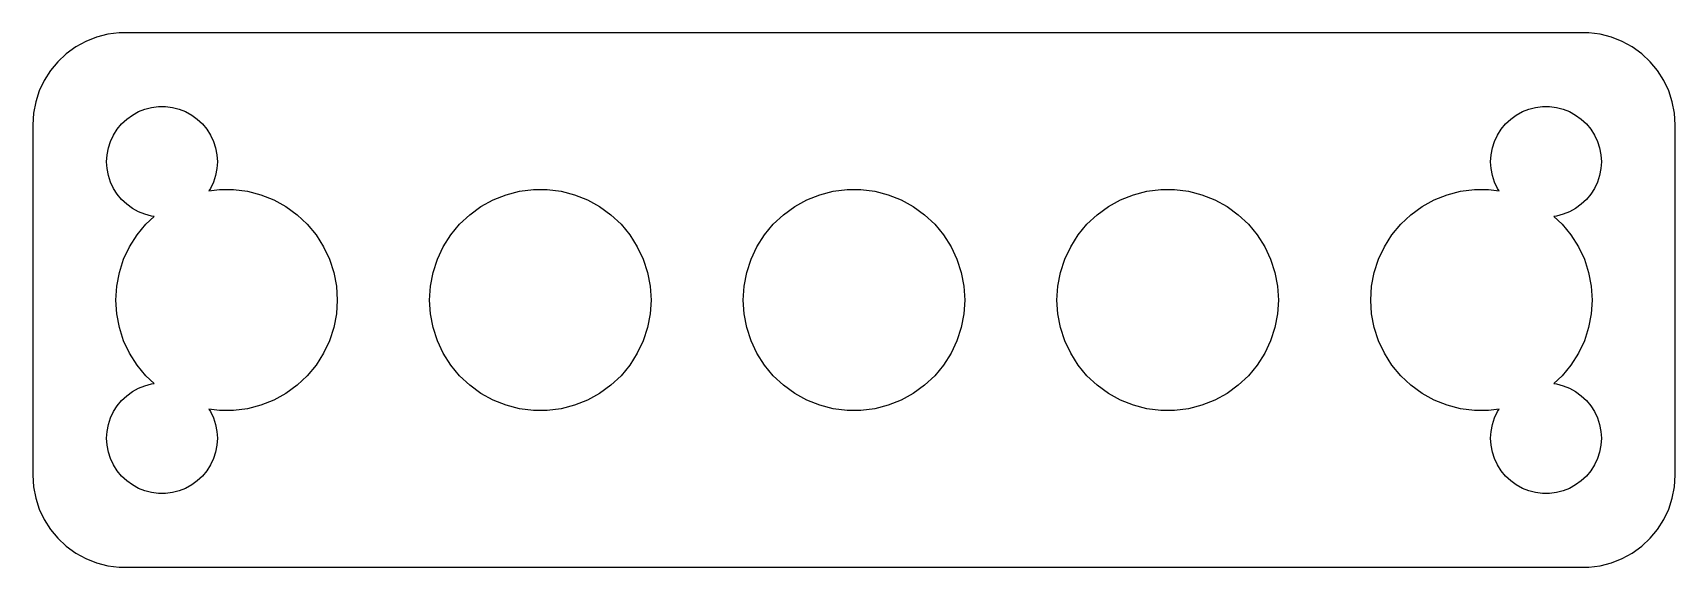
# Model space of a CAD drawing. Header units: metres. Extents: x -44.5 to 44.5, y -14.5 to 14.5.
import ezdxf

# ---------------------------------------------------------------- set-up
doc = ezdxf.new("R2010")
doc.units = ezdxf.units.M

msp = doc.modelspace()

# ---------------------------------------------------------------- linework, layer by layer
for p, q in [((-41.0451, 14.2553), (-41.6289, 14.0241)), ((-40.4369, 14.4114), (-41.0451, 14.2553)), ((-39.8139, 14.4901), (-40.4369, 14.4114)), ((39.8139, 14.4901), (-39.8139, 14.4901)), ((40.4369, 14.4114), (39.8139, 14.4901)), ((41.0451, 14.2553), (40.4369, 14.4114)), ((41.6289, 14.0241), (41.0451, 14.2553)), ((-42.6871, 13.3526), (-43.1448, 12.9227)), ((-42.1791, 13.7216), (-42.6871, 13.3526)), ((-41.6289, 14.0241), (-42.1791, 13.7216)), ((42.1791, 13.7216), (41.6289, 14.0241)), ((42.6871, 13.3526), (42.1791, 13.7216)), ((43.1448, 12.9227), (42.6871, 13.3526)), ((-43.1448, 12.9227), (-43.5451, 12.4389)), ((43.5451, 12.4389), (43.1448, 12.9227)), ((-43.8815, 11.9088), (-44.1489, 11.3406)), ((-43.5451, 12.4389), (-43.8815, 11.9088)), ((43.8815, 11.9088), (43.5451, 12.4389)), ((44.1489, 11.3406), (43.8815, 11.9088)), ((-44.3429, 10.7434), (-44.4606, 10.1267)), ((-44.1489, 11.3406), (-44.3429, 10.7434)), ((44.3429, 10.7434), (44.1489, 11.3406)), ((44.4606, 10.1267), (44.3429, 10.7434)), ((-44.4606, 10.1267), (-44.5, 9.5)), ((-39.6869, 9.55363), (-39.4123, 9.81154)), ((-39.4123, 9.81154), (-39.1075, 10.033)), ((-39.1075, 10.033), (-38.7773, 10.2145)), ((-38.7773, 10.2145), (-38.427, 10.3532)), ((-38.427, 10.3532), (-38.0621, 10.4469)), ((-38.0621, 10.4469), (-37.6884, 10.4941)), ((-37.6884, 10.4941), (-37.3116, 10.4941)), ((-37.3116, 10.4941), (-36.9379, 10.4469)), ((-36.9379, 10.4469), (-36.5729, 10.3532)), ((-36.5729, 10.3532), (-36.2227, 10.2145)), ((-36.2227, 10.2145), (-35.8925, 10.033)), ((-35.8925, 10.033), (-35.5877, 9.81154)), ((-35.5877, 9.81154), (-35.3131, 9.55363)), ((35.3131, 9.55363), (35.5877, 9.81154)), ((35.5877, 9.81154), (35.8925, 10.033)), ((35.8925, 10.033), (36.2227, 10.2145)), ((36.2227, 10.2145), (36.5729, 10.3532)), ((36.5729, 10.3532), (36.9379, 10.4469)), ((36.9379, 10.4469), (37.3116, 10.4941)), ((37.3116, 10.4941), (37.6884, 10.4941)), ((37.6884, 10.4941), (38.0621, 10.4469)), ((38.0621, 10.4469), (38.427, 10.3532)), ((38.427, 10.3532), (38.7773, 10.2145)), ((38.7773, 10.2145), (39.1075, 10.033)), ((39.1075, 10.033), (39.4123, 9.81154)), ((39.4123, 9.81154), (39.6869, 9.55363)), ((44.5, 9.5), (44.4606, 10.1267)), ((-44.5, 9.5), (-44.5, -9.5)), ((-40.2893, 8.60437), (-40.1289, 8.94525)), ((-40.1289, 8.94525), (-39.927, 9.26335)), ((-39.927, 9.26335), (-39.6869, 9.55363)), ((-35.3131, 9.55363), (-35.0729, 9.26335)), ((-35.0729, 9.26335), (-34.8711, 8.94525)), ((-34.8711, 8.94525), (-34.7107, 8.60437)), ((34.7107, 8.60437), (34.8711, 8.94525)), ((34.8711, 8.94525), (35.0729, 9.26335)), ((35.0729, 9.26335), (35.3131, 9.55363)), ((39.6869, 9.55363), (39.927, 9.26335)), ((39.927, 9.26335), (40.1289, 8.94525)), ((40.1289, 8.94525), (40.2893, 8.60437)), ((44.5, -9.5), (44.5, 9.5)), ((-40.4763, 7.87599), (-40.4057, 8.24606)), ((-40.4057, 8.24606), (-40.2893, 8.60437)), ((-34.7107, 8.60437), (-34.5942, 8.24606)), ((-34.5942, 8.24606), (-34.5237, 7.87599)), ((34.5237, 7.87599), (34.5942, 8.24606)), ((34.5942, 8.24606), (34.7107, 8.60437)), ((40.2893, 8.60437), (40.4057, 8.24606)), ((40.4057, 8.24606), (40.4763, 7.87599)), ((-40.5, 7.5), (-40.4763, 7.87599)), ((-40.4763, 7.12399), (-40.5, 7.5)), ((-40.4057, 6.75392), (-40.4763, 7.12399)), ((-34.5237, 7.12399), (-34.5942, 6.75392)), ((-34.5237, 7.87599), (-34.5, 7.5)), ((-34.5, 7.5), (-34.5237, 7.12399)), ((34.5, 7.5), (34.5237, 7.87599)), ((34.5237, 7.12399), (34.5, 7.5)), ((34.5942, 6.75392), (34.5237, 7.12399)), ((40.4763, 7.12399), (40.4057, 6.75392)), ((40.4763, 7.87599), (40.5, 7.5)), ((40.5, 7.5), (40.4763, 7.12399)), ((-40.2893, 6.39561), (-40.4057, 6.75392)), ((-40.1289, 6.05473), (-40.2893, 6.39561)), ((-34.7107, 6.39561), (-34.8711, 6.05473)), ((-34.5942, 6.75392), (-34.7107, 6.39561)), ((34.7107, 6.39561), (34.5942, 6.75392)), ((34.8711, 6.05473), (34.7107, 6.39561)), ((40.2893, 6.39561), (40.1289, 6.05473)), ((40.4057, 6.75392), (40.2893, 6.39561)), ((-39.927, 5.73663), (-40.1289, 6.05473)), ((-39.6869, 5.44635), (-39.927, 5.73663)), ((-39.4123, 5.18845), (-39.6869, 5.44635)), ((-34.8711, 6.05473), (-34.9601, 5.91446)), ((-34.9601, 5.91446), (-34.3767, 5.98816)), ((-34.3767, 5.98816), (-33.6232, 5.98816)), ((-33.6232, 5.98816), (-32.8757, 5.89372)), ((-32.8757, 5.89372), (-32.1459, 5.70633)), ((-32.1459, 5.70633), (-31.4453, 5.42896)), ((-31.4453, 5.42896), (-30.785, 5.06596)), ((-20.215, 5.06596), (-19.5547, 5.42896)), ((-19.5547, 5.42896), (-18.8541, 5.70633)), ((-18.8541, 5.70633), (-18.1243, 5.89372)), ((-18.1243, 5.89372), (-17.3767, 5.98816)), ((-17.3767, 5.98816), (-16.6232, 5.98816)), ((-16.6232, 5.98816), (-15.8757, 5.89372)), ((-15.8757, 5.89372), (-15.1459, 5.70633)), ((-15.1459, 5.70633), (-14.4453, 5.42896)), ((-14.4453, 5.42896), (-13.785, 5.06596)), ((-3.21495, 5.06596), (-2.55467, 5.42896)), ((-2.55467, 5.42896), (-1.8541, 5.70633)), ((-1.8541, 5.70633), (-1.12428, 5.89372)), ((-1.12428, 5.89372), (-0.37674, 5.98816)), ((-0.37674, 5.98816), (0.37674, 5.98816)), ((0.37674, 5.98816), (1.12428, 5.89372)), ((1.12428, 5.89372), (1.8541, 5.70633)), ((1.8541, 5.70633), (2.55467, 5.42896)), ((2.55467, 5.42896), (3.21495, 5.06596)), ((13.785, 5.06596), (14.4453, 5.42896)), ((14.4453, 5.42896), (15.1459, 5.70633)), ((15.1459, 5.70633), (15.8757, 5.89372)), ((15.8757, 5.89372), (16.6232, 5.98816)), ((16.6232, 5.98816), (17.3767, 5.98816)), ((17.3767, 5.98816), (18.1243, 5.89372)), ((18.1243, 5.89372), (18.8541, 5.70633)), ((18.8541, 5.70633), (19.5547, 5.42896)), ((19.5547, 5.42896), (20.215, 5.06596)), ((30.785, 5.06596), (31.4453, 5.42896)), ((31.4453, 5.42896), (32.1459, 5.70633)), ((32.1459, 5.70633), (32.8757, 5.89372)), ((32.8757, 5.89372), (33.6232, 5.98816)), ((33.6232, 5.98816), (34.3767, 5.98816)), ((34.3767, 5.98816), (34.9601, 5.91446)), ((34.9601, 5.91446), (34.8711, 6.05473)), ((39.6869, 5.44635), (39.4123, 5.18845)), ((39.927, 5.73663), (39.6869, 5.44635)), ((40.1289, 6.05473), (39.927, 5.73663)), ((-39.1075, 4.96701), (-39.4123, 5.18845)), ((-38.7773, 4.78551), (-39.1075, 4.96701)), ((-38.427, 4.64682), (-38.7773, 4.78551)), ((-38.0621, 4.55313), (-38.427, 4.64682)), ((-38.3738, 4.10727), (-37.9184, 4.53497)), ((-37.9184, 4.53497), (-38.0621, 4.55313)), ((-30.785, 5.06596), (-30.1754, 4.62308)), ((-30.1754, 4.62308), (-29.6262, 4.10727)), ((-21.3738, 4.10727), (-20.8245, 4.62308)), ((-20.8245, 4.62308), (-20.215, 5.06596)), ((-13.785, 5.06596), (-13.1754, 4.62308)), ((-13.1754, 4.62308), (-12.6262, 4.10727)), ((-4.37381, 4.10727), (-3.82454, 4.62308)), ((-3.82454, 4.62308), (-3.21495, 5.06596)), ((3.21495, 5.06596), (3.82454, 4.62308)), ((3.82454, 4.62308), (4.37381, 4.10727)), ((12.6262, 4.10727), (13.1754, 4.62308)), ((13.1754, 4.62308), (13.785, 5.06596)), ((20.215, 5.06596), (20.8245, 4.62308)), ((20.8245, 4.62308), (21.3738, 4.10727)), ((29.6262, 4.10727), (30.1754, 4.62308)), ((30.1754, 4.62308), (30.785, 5.06596)), ((38.0621, 4.55313), (37.9184, 4.53497)), ((37.9184, 4.53497), (38.3738, 4.10727)), ((38.427, 4.64682), (38.0621, 4.55313)), ((38.7773, 4.78551), (38.427, 4.64682)), ((39.1075, 4.96701), (38.7773, 4.78551)), ((39.4123, 5.18845), (39.1075, 4.96701)), ((-38.8541, 3.5267), (-38.3738, 4.10727)), ((-29.6262, 4.10727), (-29.1459, 3.5267)), ((-21.8541, 3.5267), (-21.3738, 4.10727)), ((-12.6262, 4.10727), (-12.1459, 3.5267)), ((-4.8541, 3.5267), (-4.37381, 4.10727)), ((4.37381, 4.10727), (4.8541, 3.5267)), ((12.1459, 3.5267), (12.6262, 4.10727)), ((21.3738, 4.10727), (21.8541, 3.5267)), ((29.1459, 3.5267), (29.6262, 4.10727)), ((38.3738, 4.10727), (38.8541, 3.5267)), ((-39.5787, 2.20874), (-39.2578, 2.89052)), ((-39.2578, 2.89052), (-38.8541, 3.5267)), ((-29.1459, 3.5267), (-28.7422, 2.89052)), ((-28.7422, 2.89052), (-28.4213, 2.20874)), ((-22.5787, 2.20874), (-22.2578, 2.89052)), ((-22.2578, 2.89052), (-21.8541, 3.5267)), ((-12.1459, 3.5267), (-11.7422, 2.89052)), ((-11.7422, 2.89052), (-11.4213, 2.20874)), ((-5.57864, 2.20874), (-5.25783, 2.89052)), ((-5.25783, 2.89052), (-4.8541, 3.5267)), ((4.8541, 3.5267), (5.25783, 2.89052)), ((5.25783, 2.89052), (5.57864, 2.20874)), ((11.4213, 2.20874), (11.7422, 2.89052)), ((11.7422, 2.89052), (12.1459, 3.5267)), ((21.8541, 3.5267), (22.2578, 2.89052)), ((22.2578, 2.89052), (22.5787, 2.20874)), ((28.4213, 2.20874), (28.7422, 2.89052)), ((28.7422, 2.89052), (29.1459, 3.5267)), ((38.8541, 3.5267), (39.2578, 2.89052)), ((39.2578, 2.89052), (39.5787, 2.20874)), ((-39.8115, 1.49213), (-39.5787, 2.20874)), ((-28.4213, 2.20874), (-28.1885, 1.49213)), ((-22.8115, 1.49213), (-22.5787, 2.20874)), ((-11.4213, 2.20874), (-11.1885, 1.49213)), ((-5.81149, 1.49213), (-5.57864, 2.20874)), ((5.57864, 2.20874), (5.81149, 1.49213)), ((11.1885, 1.49213), (11.4213, 2.20874)), ((22.5787, 2.20874), (22.8115, 1.49213)), ((28.1885, 1.49213), (28.4213, 2.20874)), ((39.5787, 2.20874), (39.8115, 1.49213)), ((-39.9527, 0.751999), (-39.8115, 1.49213)), ((-28.1885, 1.49213), (-28.0473, 0.751999)), ((-22.9527, 0.751999), (-22.8115, 1.49213)), ((-11.1885, 1.49213), (-11.0473, 0.751999)), ((-5.95268, 0.751999), (-5.81149, 1.49213)), ((5.81149, 1.49213), (5.95268, 0.751999)), ((11.0473, 0.751999), (11.1885, 1.49213)), ((22.8115, 1.49213), (22.9527, 0.751999)), ((28.0473, 0.751999), (28.1885, 1.49213)), ((39.8115, 1.49213), (39.9527, 0.751999)), ((-40, 0), (-39.9527, 0.751999)), ((-39.9527, -0.751999), (-40, 0)), ((-28.0473, 0.751999), (-28, 0)), ((-28, 0), (-28.0473, -0.751999)), ((-23, 0), (-22.9527, 0.751999)), ((-22.9527, -0.751999), (-23, 0)), ((-11.0473, 0.751999), (-11, 0)), ((-11, 0), (-11.0473, -0.751999)), ((-6, 0), (-5.95268, 0.751999)), ((-5.95268, -0.751999), (-6, 0)), ((5.95268, 0.751999), (6, 0)), ((6, 0), (5.95268, -0.751999)), ((11, 0), (11.0473, 0.751999)), ((11.0473, -0.751999), (11, 0)), ((22.9527, 0.751999), (23, 0)), ((23, 0), (22.9527, -0.751999)), ((28, 0), (28.0473, 0.751999)), ((28.0473, -0.751999), (28, 0)), ((39.9527, 0.751999), (40, 0)), ((40, 0), (39.9527, -0.751999)), ((-39.8115, -1.49213), (-39.9527, -0.751999)), ((-28.0473, -0.751999), (-28.1885, -1.49213)), ((-22.8115, -1.49213), (-22.9527, -0.751999)), ((-11.0473, -0.751999), (-11.1885, -1.49213)), ((-5.81149, -1.49213), (-5.95268, -0.751999)), ((5.95268, -0.751999), (5.81149, -1.49213)), ((11.1885, -1.49213), (11.0473, -0.751999)), ((22.9527, -0.751999), (22.8115, -1.49213)), ((28.1885, -1.49213), (28.0473, -0.751999)), ((39.9527, -0.751999), (39.8115, -1.49213)), ((-39.5787, -2.20874), (-39.8115, -1.49213)), ((-28.1885, -1.49213), (-28.4213, -2.20874)), ((-22.5787, -2.20874), (-22.8115, -1.49213)), ((-11.1885, -1.49213), (-11.4213, -2.20874)), ((-5.57864, -2.20874), (-5.81149, -1.49213)), ((5.81149, -1.49213), (5.57864, -2.20874)), ((11.4213, -2.20874), (11.1885, -1.49213)), ((22.8115, -1.49213), (22.5787, -2.20874)), ((28.4213, -2.20874), (28.1885, -1.49213)), ((39.8115, -1.49213), (39.5787, -2.20874)), ((-39.2578, -2.89052), (-39.5787, -2.20874)), ((-28.4213, -2.20874), (-28.7422, -2.89052)), ((-22.2578, -2.89052), (-22.5787, -2.20874)), ((-11.4213, -2.20874), (-11.7422, -2.89052)), ((-5.25783, -2.89052), (-5.57864, -2.20874)), ((5.57864, -2.20874), (5.25783, -2.89052)), ((11.7422, -2.89052), (11.4213, -2.20874)), ((22.5787, -2.20874), (22.2578, -2.89052)), ((28.7422, -2.89052), (28.4213, -2.20874)), ((39.5787, -2.20874), (39.2578, -2.89052)), ((-38.8541, -3.5267), (-39.2578, -2.89052)), ((-38.3738, -4.10727), (-38.8541, -3.5267)), ((-29.1459, -3.5267), (-29.6262, -4.10727)), ((-28.7422, -2.89052), (-29.1459, -3.5267)), ((-21.8541, -3.5267), (-22.2578, -2.89052)), ((-21.3738, -4.10727), (-21.8541, -3.5267)), ((-12.1459, -3.5267), (-12.6262, -4.10727)), ((-11.7422, -2.89052), (-12.1459, -3.5267)), ((-4.8541, -3.5267), (-5.25783, -2.89052)), ((-4.37381, -4.10727), (-4.8541, -3.5267)), ((4.8541, -3.5267), (4.37381, -4.10727)), ((5.25783, -2.89052), (4.8541, -3.5267)), ((12.1459, -3.5267), (11.7422, -2.89052)), ((12.6262, -4.10727), (12.1459, -3.5267)), ((21.8541, -3.5267), (21.3738, -4.10727)), ((22.2578, -2.89052), (21.8541, -3.5267)), ((29.1459, -3.5267), (28.7422, -2.89052)), ((29.6262, -4.10727), (29.1459, -3.5267)), ((38.8541, -3.5267), (38.3738, -4.10727)), ((39.2578, -2.89052), (38.8541, -3.5267)), ((-37.9184, -4.53497), (-38.3738, -4.10727)), ((-29.6262, -4.10727), (-30.1754, -4.62308)), ((-20.8245, -4.62308), (-21.3738, -4.10727)), ((-12.6262, -4.10727), (-13.1754, -4.62308)), ((-3.82454, -4.62308), (-4.37381, -4.10727)), ((4.37381, -4.10727), (3.82454, -4.62308)), ((13.1754, -4.62308), (12.6262, -4.10727)), ((21.3738, -4.10727), (20.8245, -4.62308)), ((30.1754, -4.62308), (29.6262, -4.10727)), ((38.3738, -4.10727), (37.9184, -4.53497)), ((-39.6869, -5.44635), (-39.4123, -5.18845)), ((-39.4123, -5.18845), (-39.1075, -4.96701)), ((-39.1075, -4.96701), (-38.7773, -4.78551)), ((-38.7773, -4.78551), (-38.427, -4.64682)), ((-38.427, -4.64682), (-38.0621, -4.55313)), ((-38.0621, -4.55313), (-37.9184, -4.53497)), ((-30.785, -5.06596), (-31.4453, -5.42896)), ((-30.1754, -4.62308), (-30.785, -5.06596)), ((-20.215, -5.06596), (-20.8245, -4.62308)), ((-19.5547, -5.42896), (-20.215, -5.06596)), ((-13.785, -5.06596), (-14.4453, -5.42896)), ((-13.1754, -4.62308), (-13.785, -5.06596)), ((-3.21495, -5.06596), (-3.82454, -4.62308)), ((-2.55467, -5.42896), (-3.21495, -5.06596)), ((3.21495, -5.06596), (2.55467, -5.42896)), ((3.82454, -4.62308), (3.21495, -5.06596)), ((13.785, -5.06596), (13.1754, -4.62308)), ((14.4453, -5.42896), (13.785, -5.06596)), ((20.215, -5.06596), (19.5547, -5.42896)), ((20.8245, -4.62308), (20.215, -5.06596)), ((30.785, -5.06596), (30.1754, -4.62308)), ((31.4453, -5.42896), (30.785, -5.06596)), ((37.9184, -4.53497), (38.0621, -4.55313)), ((38.0621, -4.55313), (38.427, -4.64682)), ((38.427, -4.64682), (38.7773, -4.78551)), ((38.7773, -4.78551), (39.1075, -4.96701)), ((39.1075, -4.96701), (39.4123, -5.18845)), ((39.4123, -5.18845), (39.6869, -5.44635)), ((-40.2893, -6.39561), (-40.1289, -6.05473)), ((-40.1289, -6.05473), (-39.927, -5.73663)), ((-39.927, -5.73663), (-39.6869, -5.44635)), ((-34.3767, -5.98816), (-34.9601, -5.91446)), ((-34.9601, -5.91446), (-34.8711, -6.05473)), ((-34.8711, -6.05473), (-34.7107, -6.39561)), ((-33.6232, -5.98816), (-34.3767, -5.98816)), ((-32.8757, -5.89372), (-33.6232, -5.98816)), ((-32.1459, -5.70633), (-32.8757, -5.89372)), ((-31.4453, -5.42896), (-32.1459, -5.70633)), ((-18.8541, -5.70633), (-19.5547, -5.42896)), ((-18.1243, -5.89372), (-18.8541, -5.70633)), ((-17.3767, -5.98816), (-18.1243, -5.89372)), ((-16.6232, -5.98816), (-17.3767, -5.98816)), ((-15.8757, -5.89372), (-16.6232, -5.98816)), ((-15.1459, -5.70633), (-15.8757, -5.89372)), ((-14.4453, -5.42896), (-15.1459, -5.70633)), ((-1.8541, -5.70633), (-2.55467, -5.42896)), ((-1.12428, -5.89372), (-1.8541, -5.70633)), ((-0.37674, -5.98816), (-1.12428, -5.89372)), ((0.37674, -5.98816), (-0.37674, -5.98816)), ((1.12428, -5.89372), (0.37674, -5.98816)), ((1.8541, -5.70633), (1.12428, -5.89372)), ((2.55467, -5.42896), (1.8541, -5.70633)), ((15.1459, -5.70633), (14.4453, -5.42896)), ((15.8757, -5.89372), (15.1459, -5.70633)), ((16.6232, -5.98816), (15.8757, -5.89372)), ((17.3767, -5.98816), (16.6232, -5.98816)), ((18.1243, -5.89372), (17.3767, -5.98816)), ((18.8541, -5.70633), (18.1243, -5.89372)), ((19.5547, -5.42896), (18.8541, -5.70633)), ((32.1459, -5.70633), (31.4453, -5.42896)), ((32.8757, -5.89372), (32.1459, -5.70633)), ((33.6232, -5.98816), (32.8757, -5.89372)), ((34.3767, -5.98816), (33.6232, -5.98816)), ((34.9601, -5.91446), (34.3767, -5.98816)), ((34.7107, -6.39561), (34.8711, -6.05473)), ((34.8711, -6.05473), (34.9601, -5.91446)), ((39.6869, -5.44635), (39.927, -5.73663)), ((39.927, -5.73663), (40.1289, -6.05473)), ((40.1289, -6.05473), (40.2893, -6.39561)), ((-40.4763, -7.12399), (-40.4057, -6.75392)), ((-40.4057, -6.75392), (-40.2893, -6.39561)), ((-34.7107, -6.39561), (-34.5942, -6.75392)), ((-34.5942, -6.75392), (-34.5237, -7.12399)), ((34.5237, -7.12399), (34.5942, -6.75392)), ((34.5942, -6.75392), (34.7107, -6.39561)), ((40.2893, -6.39561), (40.4057, -6.75392)), ((40.4057, -6.75392), (40.4763, -7.12399)), ((-40.5, -7.5), (-40.4763, -7.12399)), ((-40.4763, -7.87599), (-40.5, -7.5)), ((-40.4057, -8.24606), (-40.4763, -7.87599)), ((-34.5237, -7.87599), (-34.5942, -8.24606)), ((-34.5237, -7.12399), (-34.5, -7.5)), ((-34.5, -7.5), (-34.5237, -7.87599)), ((34.5, -7.5), (34.5237, -7.12399)), ((34.5237, -7.87599), (34.5, -7.5)), ((34.5942, -8.24606), (34.5237, -7.87599)), ((40.4763, -7.87599), (40.4057, -8.24606)), ((40.4763, -7.12399), (40.5, -7.5)), ((40.5, -7.5), (40.4763, -7.87599)), ((-40.2893, -8.60437), (-40.4057, -8.24606)), ((-40.1289, -8.94525), (-40.2893, -8.60437)), ((-34.7107, -8.60437), (-34.8711, -8.94525)), ((-34.5942, -8.24606), (-34.7107, -8.60437)), ((34.7107, -8.60437), (34.5942, -8.24606)), ((34.8711, -8.94525), (34.7107, -8.60437)), ((40.2893, -8.60437), (40.1289, -8.94525)), ((40.4057, -8.24606), (40.2893, -8.60437)), ((-44.5, -9.5), (-44.4606, -10.1267)), ((-39.927, -9.26335), (-40.1289, -8.94525)), ((-39.6869, -9.55363), (-39.927, -9.26335)), ((-39.4123, -9.81154), (-39.6869, -9.55363)), ((-35.3131, -9.55363), (-35.5877, -9.81154)), ((-35.0729, -9.26335), (-35.3131, -9.55363)), ((-34.8711, -8.94525), (-35.0729, -9.26335)), ((35.0729, -9.26335), (34.8711, -8.94525)), ((35.3131, -9.55363), (35.0729, -9.26335)), ((35.5877, -9.81154), (35.3131, -9.55363)), ((39.6869, -9.55363), (39.4123, -9.81154)), ((39.927, -9.26335), (39.6869, -9.55363)), ((40.1289, -8.94525), (39.927, -9.26335)), ((44.4606, -10.1267), (44.5, -9.5)), ((-44.4606, -10.1267), (-44.3429, -10.7434)), ((-39.1075, -10.033), (-39.4123, -9.81154)), ((-38.7773, -10.2145), (-39.1075, -10.033)), ((-38.427, -10.3532), (-38.7773, -10.2145)), ((-38.0621, -10.4469), (-38.427, -10.3532)), ((-37.6884, -10.4941), (-38.0621, -10.4469)), ((-37.3116, -10.4941), (-37.6884, -10.4941)), ((-36.9379, -10.4469), (-37.3116, -10.4941)), ((-36.5729, -10.3532), (-36.9379, -10.4469)), ((-36.2227, -10.2145), (-36.5729, -10.3532)), ((-35.8925, -10.033), (-36.2227, -10.2145)), ((-35.5877, -9.81154), (-35.8925, -10.033)), ((35.8925, -10.033), (35.5877, -9.81154)), ((36.2227, -10.2145), (35.8925, -10.033)), ((36.5729, -10.3532), (36.2227, -10.2145)), ((36.9379, -10.4469), (36.5729, -10.3532)), ((37.3116, -10.4941), (36.9379, -10.4469)), ((37.6884, -10.4941), (37.3116, -10.4941)), ((38.0621, -10.4469), (37.6884, -10.4941)), ((38.427, -10.3532), (38.0621, -10.4469)), ((38.7773, -10.2145), (38.427, -10.3532)), ((39.1075, -10.033), (38.7773, -10.2145)), ((39.4123, -9.81154), (39.1075, -10.033)), ((44.3429, -10.7434), (44.4606, -10.1267)), ((-44.3429, -10.7434), (-44.1489, -11.3406)), ((-44.1489, -11.3406), (-43.8815, -11.9088)), ((43.8815, -11.9088), (44.1489, -11.3406)), ((44.1489, -11.3406), (44.3429, -10.7434)), ((-43.8815, -11.9088), (-43.5451, -12.4389)), ((-43.5451, -12.4389), (-43.1448, -12.9227)), ((43.1448, -12.9227), (43.5451, -12.4389)), ((43.5451, -12.4389), (43.8815, -11.9088)), ((-43.1448, -12.9227), (-42.6871, -13.3526)), ((42.6871, -13.3526), (43.1448, -12.9227)), ((-42.6871, -13.3526), (-42.1791, -13.7216)), ((-42.1791, -13.7216), (-41.6289, -14.0241)), ((-41.6289, -14.0241), (-41.0451, -14.2553)), ((41.0451, -14.2553), (41.6289, -14.0241)), ((41.6289, -14.0241), (42.1791, -13.7216)), ((42.1791, -13.7216), (42.6871, -13.3526)), ((-41.0451, -14.2553), (-40.4369, -14.4114)), ((-40.4369, -14.4114), (-39.8139, -14.4901)), ((-39.8139, -14.4901), (39.8139, -14.4901)), ((39.8139, -14.4901), (40.4369, -14.4114)), ((40.4369, -14.4114), (41.0451, -14.2553))]:
    msp.add_line(p, q)

doc.saveas('drawing.dxf')
